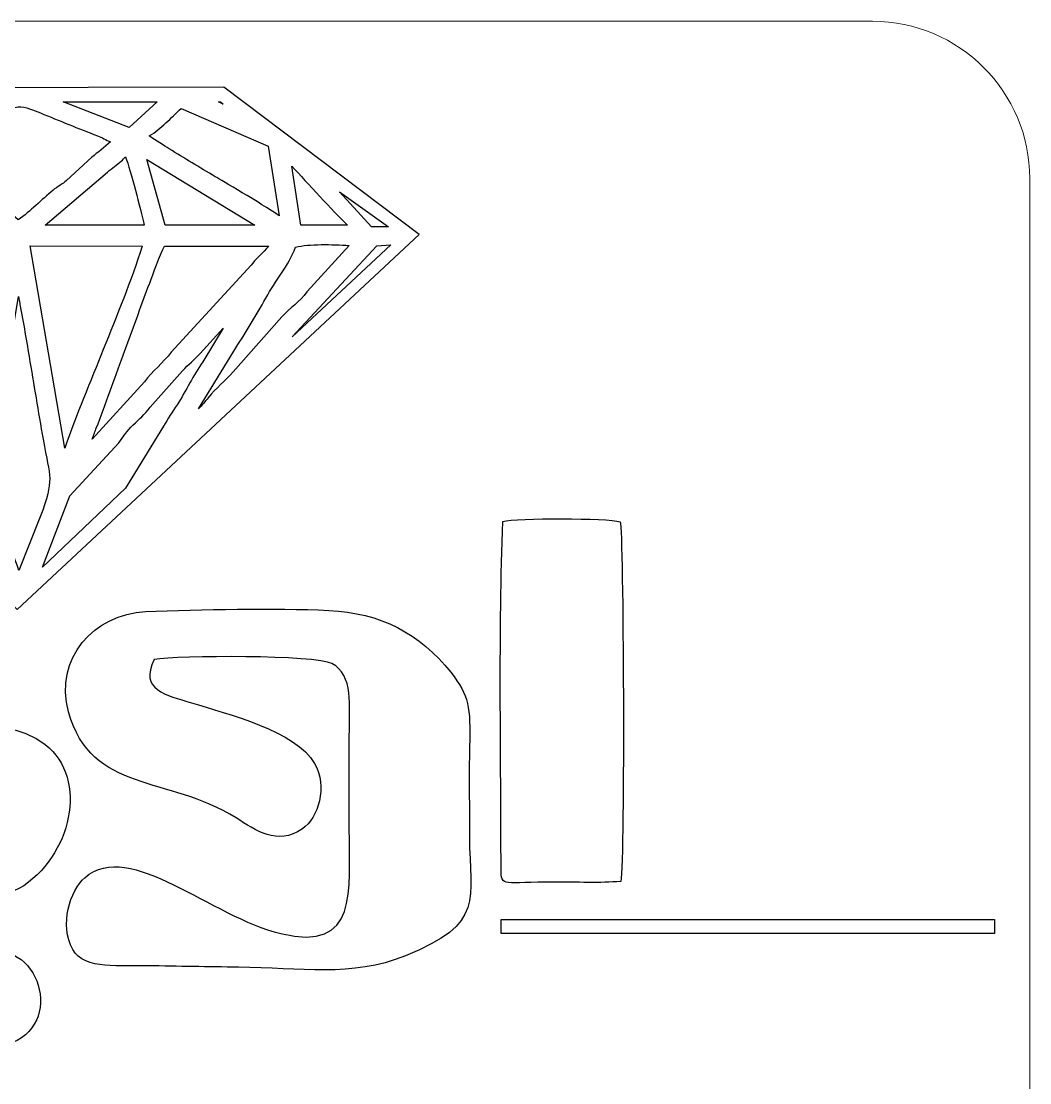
# Model space of a CAD drawing. Header units: millimetres. Extents: x -20 to 20, y -20 to 20.
# Drawn here: x 0.27 to 20, y -0.75 to 20 of the extents above; entities that cross this region are included whole.
import ezdxf

# ---------------------------------------------------------------- set-up
doc = ezdxf.new("R2010")
doc.units = ezdxf.units.MM
doc.header["$MEASUREMENT"] = 0
doc.layers.add('Layer 1', color=7, linetype='Continuous')

msp = doc.modelspace()

# ---------------------------------------------------------------- linework, layer by layer
at = {"layer": 'Layer 1', "color": 250, "lineweight": 9}
msp.add_open_spline([(16.9251, 19.9999), (16.9251, 19.9999), (-16.9251, 19.9999), (-16.9251, 19.9999), (-18.6163, 19.9999), (-20, 18.6162), (-20, 16.925), (-20, 16.925), (-20, -16.9251), (-20, -16.9251), (-20, -18.6163), (-18.6163, -20), (-16.9251, -20), (-16.9251, -20), (16.9251, -20), (16.9251, -20), (18.6163, -20), (20, -18.6163), (20, -16.9251), (20, -16.9251), (20, 16.925), (20, 16.925), (20, 18.6162), (18.6163, 19.9999), (16.9251, 19.9999)], degree=3, knots=[0, 0, 0, 0, 0.125, 0.125, 0.125, 0.25, 0.25, 0.25, 0.375, 0.375, 0.375, 0.5, 0.5, 0.5, 0.625, 0.625, 0.625, 0.75, 0.75, 0.75, 0.875, 0.875, 0.875, 1, 1, 1, 1], dxfattribs=at)
at = {"layer": 'Layer 1', "color": 240}
for points, knots in [([(-7.6362, 15.818), (-7.6362, 15.818), (-3.7213, 18.6942), (-3.7213, 18.6942), (-3.7213, 18.6942), (4.2363, 18.7103), (4.2363, 18.7103), (4.2363, 18.7103), (8.0553, 15.834), (8.0553, 15.834), (8.0553, 15.834), (0.1936, 8.4995), (0.1936, 8.4995), (0.1936, 8.4995), (-7.6362, 15.818), (-7.6362, 15.818)], [0, 0, 0, 0, 0.2, 0.2, 0.2, 0.4, 0.4, 0.4, 0.6, 0.6, 0.6, 0.8, 0.8, 0.8, 1, 1, 1, 1]), ([(-1.5908, 17.6603), (-1.5541, 17.6348), (-1.5156, 17.6114), (-1.4692, 17.5761), (-1.4692, 17.5761), (0.2154, 16.1168), (0.2154, 16.1168), (0.458, 16.2868), (0.6679, 16.5099), (0.8965, 16.6968), (0.979, 16.7643), (1.0829, 16.8135), (1.1608, 16.8899), (1.1608, 16.8899), (1.6547, 17.3444), (1.6547, 17.3444), (1.7673, 17.4324), (1.9038, 17.5353), (2.02, 17.6429), (1.936, 17.6768), (1.8508, 17.7282), (1.763, 17.7615), (1.3877, 17.9037), (1.0217, 18.0577), (0.6501, 18.2073), (0.529, 18.2561), (0.3504, 18.3328), (0.2174, 18.3261), (0.0401, 18.317), (-0.5447, 18.0528), (-0.736, 17.9858), (-0.992, 17.896), (-1.3284, 17.7858), (-1.5908, 17.6603)], [0, 0, 0, 0, 0.0909091, 0.0909091, 0.0909091, 0.1818182, 0.1818182, 0.1818182, 0.2727273, 0.2727273, 0.2727273, 0.3636364, 0.3636364, 0.3636364, 0.4545455, 0.4545455, 0.4545455, 0.5454545, 0.5454545, 0.5454545, 0.6363636, 0.6363636, 0.6363636, 0.7272727, 0.7272727, 0.7272727, 0.8181818, 0.8181818, 0.8181818, 0.9090909, 0.9090909, 0.9090909, 1, 1, 1, 1]), ([(1.0942, 18.4218), (1.0942, 18.4218), (2.3865, 17.9197), (2.3865, 17.9197), (2.3865, 17.9197), (2.9356, 18.4218), (2.9356, 18.4218), (2.9356, 18.4218), (1.0942, 18.4218), (1.0942, 18.4218)], [0, 0, 0, 0, 0.3333333, 0.3333333, 0.3333333, 0.6666667, 0.6666667, 0.6666667, 1, 1, 1, 1]), ([(2.7797, 17.7569), (2.9034, 17.6667), (3.0687, 17.5693), (3.1691, 17.5065), (3.4655, 17.321), (3.766, 17.1413), (4.0659, 16.9615), (4.1961, 16.8835), (4.9371, 16.4584), (5.3223, 16.1937), (5.3223, 16.1937), (5.1048, 17.5583), (5.1048, 17.5583), (5.1048, 17.5583), (3.4001, 18.2967), (3.4001, 18.2967), (3.2009, 18.1086), (3.0125, 17.9023), (2.7797, 17.7569)], [0, 0, 0, 0, 0.1666667, 0.1666667, 0.1666667, 0.3333333, 0.3333333, 0.3333333, 0.5, 0.5, 0.5, 0.6666667, 0.6666667, 0.6666667, 0.8333333, 0.8333333, 0.8333333, 1, 1, 1, 1]), ([(4.1701, 18.4225), (4.1701, 18.4225), (4.1344, 18.4233), (4.1344, 18.4233), (4.1344, 18.4233), (4.2207, 18.3794), (4.2207, 18.3794), (4.2207, 18.3794), (4.1701, 18.4225), (4.1701, 18.4225)], [0, 0, 0, 0, 0.3333333, 0.3333333, 0.3333333, 0.6666667, 0.6666667, 0.6666667, 1, 1, 1, 1]), ([(0.7401, 16.0128), (0.7401, 16.0128), (2.6808, 16.0129), (2.6808, 16.0129), (2.5987, 16.3508), (2.4246, 17.0562), (2.3139, 17.3524), (2.288, 17.3219), (2.2615, 17.2918), (2.2301, 17.264), (2.1448, 17.1888), (2.0512, 17.1327), (1.9641, 17.0508), (1.9641, 17.0508), (0.7401, 16.0128), (0.7401, 16.0128)], [0, 0, 0, 0, 0.2, 0.2, 0.2, 0.4, 0.4, 0.4, 0.6, 0.6, 0.6, 0.8, 0.8, 0.8, 1, 1, 1, 1]), ([(2.7293, 17.2975), (2.7293, 17.2975), (3.0915, 16.0128), (3.0915, 16.0128), (3.0915, 16.0128), (4.8416, 16.0128), (4.8416, 16.0128), (4.8416, 16.0128), (2.7293, 17.2975), (2.7293, 17.2975)], [0, 0, 0, 0, 0.3333333, 0.3333333, 0.3333333, 0.6666667, 0.6666667, 0.6666667, 1, 1, 1, 1]), ([(5.7439, 16.0115), (5.7439, 16.0115), (6.6546, 16.0125), (6.6546, 16.0125), (6.3617, 16.3007), (5.8692, 16.8411), (5.5683, 17.1644), (5.5683, 17.1644), (5.7439, 16.0115), (5.7439, 16.0115)], [0, 0, 0, 0, 0.3333333, 0.3333333, 0.3333333, 0.6666667, 0.6666667, 0.6666667, 1, 1, 1, 1]), ([(7.1238, 15.9799), (7.1238, 15.9799), (7.4581, 15.9799), (7.4581, 15.9799), (7.4581, 15.9799), (6.5016, 16.6671), (6.5016, 16.6671), (6.5016, 16.6671), (7.1238, 15.9799), (7.1238, 15.9799)], [0, 0, 0, 0, 0.3333333, 0.3333333, 0.3333333, 0.6666667, 0.6666667, 0.6666667, 1, 1, 1, 1]), ([(1.126, 11.6537), (1.3469, 12.3002), (1.6324, 12.9644), (1.8793, 13.5846), (2.1401, 14.2399), (2.4276, 14.9286), (2.6416, 15.6042), (2.6416, 15.6042), (0.4523, 15.6122), (0.4523, 15.6122), (0.4523, 15.6122), (1.126, 11.6537), (1.126, 11.6537)], [0, 0, 0, 0, 0.25, 0.25, 0.25, 0.5, 0.5, 0.5, 0.75, 0.75, 0.75, 1, 1, 1, 1]), ([(1.664, 11.8336), (1.664, 11.8336), (2.6849, 12.9541), (2.6849, 12.9541), (2.8446, 13.1591), (3.0443, 13.3185), (3.2082, 13.5299), (3.2082, 13.5299), (4.7707, 15.2351), (4.7707, 15.2351), (4.8417, 15.3249), (5.0073, 15.4815), (5.1173, 15.6054), (5.1173, 15.6054), (3.0796, 15.6054), (3.0796, 15.6054), (2.9738, 15.412), (2.8575, 15.0674), (2.7866, 14.8798), (2.6102, 14.4127), (2.4406, 13.9426), (2.2701, 13.4733), (2.0967, 12.9964), (1.924, 12.5186), (1.7429, 12.0445), (1.7223, 11.9907), (1.6951, 11.9163), (1.664, 11.8336)], [0, 0, 0, 0, 0.1111111, 0.1111111, 0.1111111, 0.2222222, 0.2222222, 0.2222222, 0.3333333, 0.3333333, 0.3333333, 0.4444444, 0.4444444, 0.4444444, 0.5555556, 0.5555556, 0.5555556, 0.6666667, 0.6666667, 0.6666667, 0.7777778, 0.7777778, 0.7777778, 0.8888889, 0.8888889, 0.8888889, 1, 1, 1, 1]), ([(3.7427, 12.4224), (3.8074, 12.4928), (3.8707, 12.5652), (3.9312, 12.6411), (4.0832, 12.8319), (4.263, 12.9658), (4.4191, 13.1475), (4.4191, 13.1475), (5.3743, 14.2221), (5.3743, 14.2221), (5.534, 14.3985), (5.7154, 14.5149), (5.8621, 14.7119), (5.8621, 14.7119), (5.8651, 14.7161), (5.8651, 14.7161), (5.8651, 14.7161), (6.6901, 15.6161), (6.6901, 15.6161), (6.3552, 15.635), (5.9076, 15.6545), (5.6406, 15.5812), (5.4978, 15.2079), (5.248, 14.9357), (5.0588, 14.5883), (4.8656, 14.2334), (4.6464, 13.8896), (4.4301, 13.5509), (4.4301, 13.5509), (3.7427, 12.4224), (3.7427, 12.4224)], [0, 0, 0, 0, 0.1, 0.1, 0.1, 0.2, 0.2, 0.2, 0.3, 0.3, 0.3, 0.4, 0.4, 0.4, 0.5, 0.5, 0.5, 0.6, 0.6, 0.6, 0.7, 0.7, 0.7, 0.8, 0.8, 0.8, 0.9, 0.9, 0.9, 1, 1, 1, 1]), ([(7.5013, 15.6297), (7.5013, 15.6297), (7.2295, 15.6096), (7.2295, 15.6096), (7.2295, 15.6096), (5.5735, 13.8327), (5.5735, 13.8327), (5.5735, 13.8327), (7.5013, 15.6297), (7.5013, 15.6297)], [0, 0, 0, 0, 0.3333333, 0.3333333, 0.3333333, 0.6666667, 0.6666667, 0.6666667, 1, 1, 1, 1]), ([(0.2275, 9.2636), (0.2275, 9.2636), (0.6464, 10.3118), (0.6464, 10.3118), (0.9245, 11.0753), (0.8423, 11.0394), (0.7013, 11.8281), (0.6052, 12.3655), (0.5203, 12.9066), (0.4287, 13.445), (0.367, 13.8077), (0.3048, 14.1703), (0.2376, 14.5318), (0.2332, 14.5556), (0.2282, 14.5844), (0.2227, 14.6166), (0.2227, 14.6166), (-0.2482, 11.832), (-0.2482, 11.832), (-0.3912, 11.0497), (-0.4735, 11.0934), (-0.1976, 10.3368), (-0.0803, 10.0149), (0.1114, 9.6203), (0.2275, 9.2636)], [0, 0, 0, 0, 0.125, 0.125, 0.125, 0.25, 0.25, 0.25, 0.375, 0.375, 0.375, 0.5, 0.5, 0.5, 0.625, 0.625, 0.625, 0.75, 0.75, 0.75, 0.875, 0.875, 0.875, 1, 1, 1, 1]), ([(0.6906, 9.3306), (0.6906, 9.3306), (2.3164, 10.8723), (2.3164, 10.8723), (2.3164, 10.8723), (3.0571, 12.0834), (3.0571, 12.0834), (3.1404, 12.2333), (3.2272, 12.3625), (3.3217, 12.5048), (3.5028, 12.7774), (3.6388, 13.0834), (3.8293, 13.3428), (3.8293, 13.3428), (4.2243, 13.998), (4.2243, 13.998), (4.2243, 13.998), (3.7711, 13.5043), (3.7711, 13.5043), (3.6676, 13.38), (3.5386, 13.298), (3.4318, 13.1684), (3.4318, 13.1684), (2.7976, 12.4572), (2.7976, 12.4572), (2.6781, 12.2975), (2.5958, 12.2375), (2.4573, 12.103), (2.3492, 11.998), (2.2771, 11.8854), (2.1803, 11.7623), (2.1803, 11.7623), (1.2247, 10.7224), (1.2247, 10.7224), (1.2247, 10.7224), (0.6906, 9.3306), (0.6906, 9.3306)], [0, 0, 0, 0, 0.0833333, 0.0833333, 0.0833333, 0.1666667, 0.1666667, 0.1666667, 0.25, 0.25, 0.25, 0.3333333, 0.3333333, 0.3333333, 0.4166667, 0.4166667, 0.4166667, 0.5, 0.5, 0.5, 0.5833333, 0.5833333, 0.5833333, 0.6666667, 0.6666667, 0.6666667, 0.75, 0.75, 0.75, 0.8333333, 0.8333333, 0.8333333, 0.9166667, 0.9166667, 0.9166667, 1, 1, 1, 1]), ([(-4.097, 10.2455), (-4.4947, 10.2582), (-6.1979, 10.2974), (-6.4708, 10.2132), (-6.5029, 8.8444), (-6.4708, 7.4569), (-6.4845, 6.0854), (-6.5004, 4.4999), (-6.3905, 3.7632), (-5.2537, 3.1204), (-4.4992, 2.6937), (-2.4402, 2.8799), (-1.4041, 2.885), (-0.6588, 2.8887), (-0.0814, 2.781), (0.4168, 3.1707), (1.3575, 3.9064), (1.579, 5.4183), (0.5679, 5.9795), (-0.5497, 6.5999), (-1.2335, 5.6132), (-1.2353, 5.0969), (-1.2369, 4.5903), (-0.9436, 4.8218), (-0.8561, 4.4526), (-0.6381, 3.533), (-1.8347, 3.7184), (-2.2361, 3.7198), (-4.2606, 3.7272), (-4.0856, 4.546), (-4.0856, 6.0334), (-4.0856, 7.3475), (-4.001, 8.9689), (-4.097, 10.2455)], [0, 0, 0, 0, 0.0909091, 0.0909091, 0.0909091, 0.1818182, 0.1818182, 0.1818182, 0.2727273, 0.2727273, 0.2727273, 0.3636364, 0.3636364, 0.3636364, 0.4545455, 0.4545455, 0.4545455, 0.5454545, 0.5454545, 0.5454545, 0.6363636, 0.6363636, 0.6363636, 0.7272727, 0.7272727, 0.7272727, 0.8181818, 0.8181818, 0.8181818, 0.9090909, 0.9090909, 0.9090909, 1, 1, 1, 1]), ([(9.6935, 10.2225), (9.6098, 8.1315), (9.6574, 5.5753), (9.6581, 3.4335), (9.6582, 3.0594), (9.702, 3.1745), (10.7116, 3.1745), (11.1209, 3.1745), (11.6015, 3.1511), (12.0019, 3.1871), (12.0818, 3.6635), (12.057, 10.0292), (11.9883, 10.218), (11.7438, 10.2928), (9.9582, 10.2914), (9.6935, 10.2225)], [0, 0, 0, 0, 0.2, 0.2, 0.2, 0.4, 0.4, 0.4, 0.6, 0.6, 0.6, 0.8, 0.8, 0.8, 1, 1, 1, 1]), ([(2.8745, 7.5221), (3.332, 7.6085), (6.0394, 7.6117), (6.3522, 7.4448), (6.7772, 7.218), (6.6908, 6.6227), (6.6907, 6.0334), (6.6906, 5.4267), (6.6907, 4.8201), (6.6907, 4.2135), (6.6907, 2.9971), (6.8797, 1.7991), (5.3488, 2.1654), (3.9966, 2.4889), (2.3921, 4.0245), (1.5221, 3.2629), (1.2283, 3.0056), (1.0145, 2.3408), (1.2827, 1.8539), (1.5063, 1.4479), (2.2425, 1.5486), (2.7578, 1.539), (3.3356, 1.528), (3.93, 1.5151), (4.5238, 1.5107), (5.7335, 1.5015), (6.7346, 1.3044), (7.7881, 1.7303), (9.3664, 2.3687), (9.0411, 2.8356), (9.0411, 4.0575), (9.0411, 4.6443), (9.0312, 5.2396), (9.043, 5.8254), (9.0585, 6.5947), (9.0427, 6.8074), (8.6751, 7.2738), (8.0752, 8.0353), (7.2937, 8.4373), (6.2921, 8.4837), (5.2037, 8.5341), (3.8034, 8.5036), (2.7059, 8.4596), (1.7003, 8.4194), (0.9091, 7.5404), (1.2012, 6.4984), (1.6517, 4.8916), (3.1415, 5.2687), (4.4781, 4.4268), (4.8615, 4.1853), (5.2746, 3.8757), (5.7729, 4.2126), (6.0853, 4.4237), (6.269, 5.0428), (6.0124, 5.4926), (5.652, 6.1246), (4.2995, 6.4653), (3.6052, 6.6767), (3.1008, 6.8302), (2.5772, 6.9321), (2.8745, 7.5221)], [0, 0, 0, 0, 0.05, 0.05, 0.05, 0.1, 0.1, 0.1, 0.15, 0.15, 0.15, 0.2, 0.2, 0.2, 0.25, 0.25, 0.25, 0.3, 0.3, 0.3, 0.35, 0.35, 0.35, 0.4, 0.4, 0.4, 0.45, 0.45, 0.45, 0.5, 0.5, 0.5, 0.55, 0.55, 0.55, 0.6, 0.6, 0.6, 0.65, 0.65, 0.65, 0.7, 0.7, 0.7, 0.75, 0.75, 0.75, 0.8, 0.8, 0.8, 0.85, 0.85, 0.85, 0.9, 0.9, 0.9, 0.95, 0.95, 0.95, 1, 1, 1, 1]), ([(19.3094, 2.4407), (19.3094, 2.4407), (9.6581, 2.4407), (9.6581, 2.4407), (9.6581, 2.4407), (9.6581, 2.166), (9.6581, 2.166), (9.6581, 2.166), (19.3094, 2.166), (19.3094, 2.166), (19.3094, 2.166), (19.3094, 2.4407), (19.3094, 2.4407)], [0, 0, 0, 0, 0.25, 0.25, 0.25, 0.5, 0.5, 0.5, 0.75, 0.75, 0.75, 1, 1, 1, 1]), ([(-0.5666, 1.7754), (-1.7118, 1.4106), (-1.1968, -0.349), (0, 0), (1.1565, 0.3371), (0.6502, 2.1632), (-0.5666, 1.7754)], [0, 0, 0, 0, 0.5, 0.5, 0.5, 1, 1, 1, 1])]:
    msp.add_open_spline(points, degree=3, knots=knots, dxfattribs=at)

doc.saveas('drawing.dxf')
